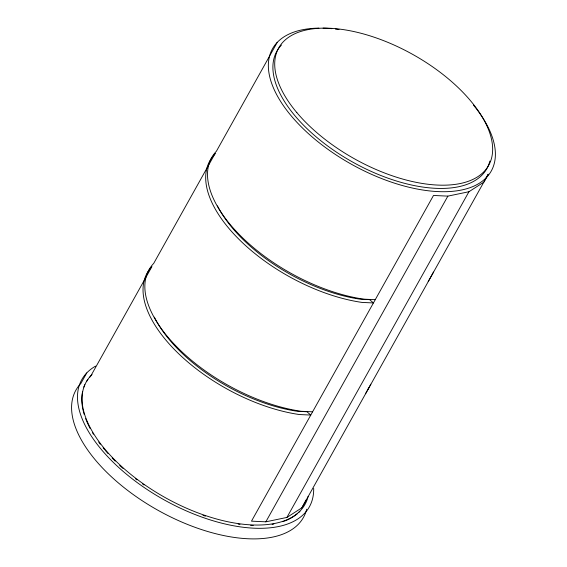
<?xml version="1.0" encoding="UTF-8"?>
<svg xmlns="http://www.w3.org/2000/svg" width="567" height="567" viewBox="0 0 567 567"><rect width="100%" height="100%" fill="white"/><g stroke="black" fill="none" stroke-linecap="round" stroke-linejoin="round"><path stroke-width="0.85" d="M301.878 507.791L488.272 174.147L483.899 182.099L468.937 191.738L447.866 196.125L433.5 195.466L251.479 521.158L265.845 521.817L286.916 517.43L301.878 507.791L306.251 499.839M365.545 393.739L369.004 387.445M367.366 390.486L370.825 384.192M428.205 281.622L433.486 272.075M86.737 372.951L80.826 383.526A130.36 64.787 29.2 0 0 158.469 510.562A130.36 64.787 29.2 0 0 306.683 509.237M214.574 154.493L153.735 263.357A125.3 62.271 29.2 0 0 177.641 347.684A125.3 62.271 29.2 0 0 301.212 411.288L312.594 411.805M277.235 42.376L216.396 151.24A125.3 62.271 29.2 0 0 240.302 235.567A125.3 62.271 29.2 0 0 363.872 299.17L375.255 299.688M265.845 521.817L447.866 196.125M286.916 517.43L468.937 191.738M313.679 488.414A130.36 64.787 29.2 0 1 163.665 499.598A130.36 64.787 29.2 0 1 95.561 366.119M299.95 511.25A125.3 62.271 29.2 0 1 298.823 512.37M297.632 513.454A125.3 62.271 29.2 0 1 284.988 520.889M284.258 521.165A125.3 62.271 29.2 0 1 282.77 521.697M273.847 524.021A125.3 62.271 29.2 0 1 272.103 524.333M253.243 525.453A125.3 62.271 29.2 0 1 250.657 525.34M239.976 524.347A125.3 62.271 29.2 0 1 238.168 524.099M205.424 516.119A125.3 62.271 29.2 0 1 202.958 515.268M144.025 484.983A125.3 62.271 29.2 0 1 142.593 483.977M136.966 479.866A125.3 62.271 29.2 0 1 135.584 478.817M122.996 468.434A125.3 62.271 29.2 0 1 119.687 465.415M115.214 461.113A125.3 62.271 29.2 0 1 112.167 458.008M108.113 453.643A125.3 62.271 29.2 0 1 105.398 450.524M104.867 449.9A125.3 62.271 29.2 0 1 103.116 447.781M100.324 444.223A125.3 62.271 29.2 0 1 98.722 442.069M93.427 434.202A125.3 62.271 29.2 0 1 92.57 432.784M90.196 428.581A125.3 62.271 29.2 0 1 85.66 418.63M84.263 414.569A125.3 62.271 29.2 0 1 82.846 409.055M82.69 408.29A125.3 62.271 29.2 0 1 82.506 391.96M83.873 387.091A125.3 62.271 29.2 0 1 84.859 384.695M86.482 381.648A125.3 62.271 29.2 0 1 87.913 379.493M89.522 377.452A125.3 62.271 29.2 0 1 90.685 376.169L151.913 266.61A125.3 62.271 29.2 0 0 175.827 350.938A125.3 62.271 29.2 0 0 299.397 414.541L310.773 415.058L306.924 411.748L297.682 411.323A120.289 59.783 29.2 0 1 154.352 317.13M217.423 205.849A120.289 59.783 29.2 0 0 360.343 299.206L369.585 299.631L373.433 302.941L362.058 302.424A125.3 62.271 29.2 0 1 237.509 237.835A125.3 62.271 29.2 0 1 215.694 153.374M489.831 161.078A120.289 59.783 29.2 0 1 353.071 162.304A120.289 59.783 29.2 0 1 281.423 45.077M473.488 105.129A125.3 62.271 29.2 0 1 447.554 191.639A125.3 62.271 29.2 0 1 288.341 112.33A125.3 62.271 29.2 0 1 318.895 28.123M323.084 28.152A125.3 62.271 29.2 0 1 331.815 28.669M335.402 29.052A125.3 62.271 29.2 0 1 339.016 29.527M308.087 496.536A125.342 62.292 29.2 0 1 164.232 497.053A125.342 62.292 29.2 0 1 92.045 374.539M296.853 112.613A120.289 59.783 29.2 0 0 484.126 171.503A120.289 59.783 29.2 0 0 370.067 35.877A120.289 59.783 29.2 0 0 296.853 112.613"/></g></svg>
